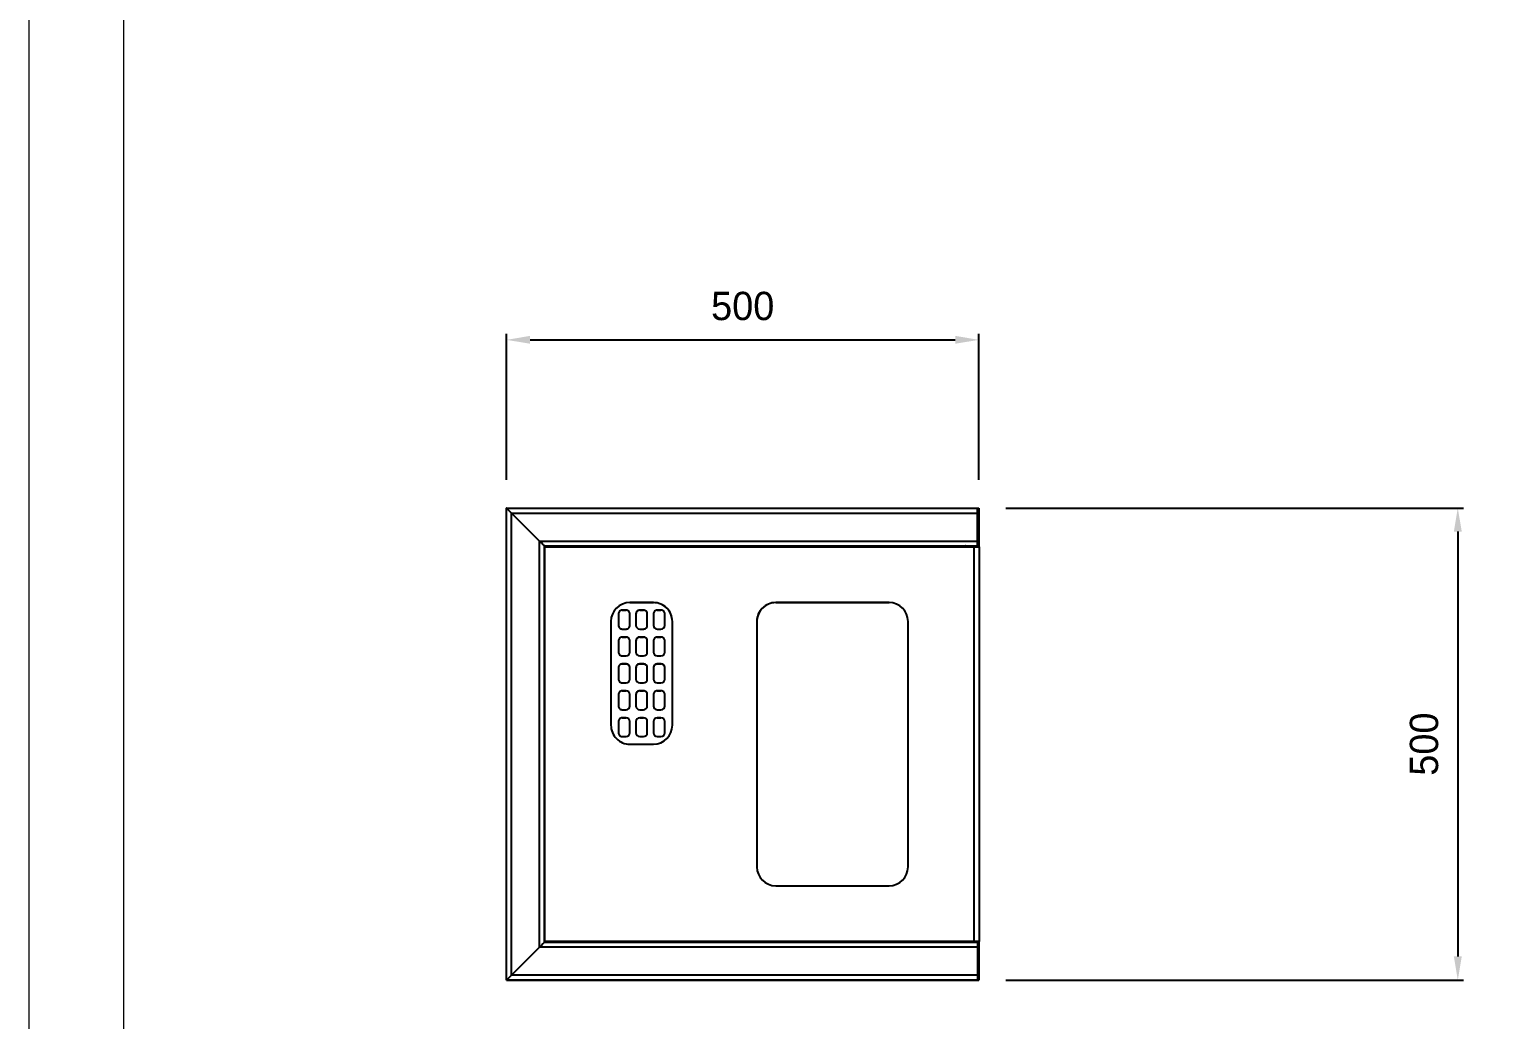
# Model space of a CAD drawing. Header units: millimetres. Extents: x 2200 to 8140, y -5072 to -872.
# Drawn here: x 2200 to 3749, y -3213 to -2163 of the extents above; entities that cross this region are included whole.
import ezdxf

# ---------------------------------------------------------------- set-up
doc = ezdxf.new("R2010")
doc.units = ezdxf.units.MM
doc.header["$PDSIZE"] = -1
doc.layers.add('tabelka', color=155, linetype='Continuous')
doc.layers.add('WYMIAR', color=96, linetype='Continuous')
doc.dimstyles.new('1-1', dxfattribs={"dimtxt": 30, "dimasz": 25, "dimexe": 6.25, "dimexo": 30, "dimgap": 20.625, "dimtad": 1, "dimdec": 1, "dimtxsty": 'Standard', "dimcen": 0, "dimclrd": 2, "dimclre": 2, "dimclrt": 2, "dimadec": 0, "dimazin": 0, "dimtfac": 1, "dimtdec": 1, "dimtmove": 0, "dimatfit": 3, "dimfxl": 0, "dimarcsym": 0})

# ---------------------------------------------------------------- blocks, each defined once
blk = doc.blocks.new('rzut')
for p, q in [((-106.8, 1640.5), (-106.8, 1640.5)), ((-106.8, 1640.5), (-106.8, 1640.5)), ((-106.8, 1640.5), (-106.8, 1640.5)), ((-106.8, 1640.5), (-106.8, 1640.5)), ((-106.8, 1640.5), (-106.8, 1640.5)), ((-106.8, 1640.4), (-106.8, 1640.4)), ((-106.8, 1640.4), (-106.8, 1640.4)), ((-106.8, 1640.4), (-106.8, 1640.4)), ((-106.8, 1140.4), (-106.8, 1640.4)), ((-106.8, 1640.4), (-106.8, 1640.4)), ((-106.8, 1640.4), (391.7, 1640.4)), ((-106.7, 1640.5), (-106.7, 1640.5)), ((-101.6, 1145.6), (-101.6, 1635.2)), ((-101.6, 1635.2), (-72, 1605.6)), ((-101.6, 1635.2), (391.7, 1635.2)), ((391.7, 1640.4), (393.2, 1640.4)), ((391.7, 1635.2), (391.7, 1640.4)), ((393.2, 1639.1), (391.7, 1639.1)), ((393.2, 1636.1), (391.7, 1636.1)), ((391.7, 1605.6), (391.7, 1635.2)), ((393.2, 1640.5), (393.2, 1599.4)), ((393.2, 1640.5), (393.2, 1640.5)), ((393.2, 1640.5), (393.2, 1599.4)), ((393.2, 1640.5), (393.2, 1640.5)), ((393.2, 1640.5), (393.2, 1599.4)), ((393.2, 1640.5), (393.2, 1640.5)), ((393.2, 1640.5), (393.2, 1599.4)), ((393.2, 1640.5), (393.2, 1640.5)), ((393.2, 1640.5), (393.2, 1599.4)), ((393.2, 1640.5), (393.2, 1640.5)), ((393.2, 1640.4), (393.2, 1599.4)), ((393.2, 1640.4), (393.2, 1640.4)), ((393.2, 1640.4), (393.2, 1599.4)), ((393.2, 1640.4), (393.2, 1640.4)), ((393.2, 1640.4), (393.2, 1639.1)), ((393.2, 1640.4), (393.2, 1640.4)), ((393.2, 1639.1), (393.2, 1636.1)), ((393.2, 1636.1), (393.2, 1604.7)), ((393.3, 1640.5), (393.3, 1599.4)), ((393.3, 1640.5), (393.3, 1640.5)), ((-72, 1175.2), (-72, 1605.6)), ((-72, 1605.6), (391.7, 1605.6)), ((-66.8, 1180.4), (-66.8, 1600.4)), ((-66.8, 1600.4), (391.7, 1600.4)), ((-66.8, 1600.4), (-66.8, 1600.4)), ((-66.8, 1600.4), (378.9, 1600.4)), ((-66.1, 1599.4), (-66.8, 1600.2)), ((-66.8, 1597.4), (-66.3, 1596.9)), ((-66.3, 1181.4), (-66.3, 1599.4)), ((-66.3, 1599.4), (388.2, 1599.4)), ((-63.2, 1599.4), (-64.2, 1600.4)), ((352.8, 1600.4), (351.8, 1599.4)), ((353.1, 1600.4), (352.1, 1599.4)), ((356.8, 1600.4), (356.8, 1599.4)), ((358.8, 1599.4), (358.8, 1600.4)), ((358.9, 1600.4), (358.9, 1599.4)), ((360.9, 1600.4), (360.9, 1599.4)), ((363.2, 1599.4), (363.2, 1600.4)), ((378.7, 1599.9), (378.7, 1599.4)), ((388.2, 1600.4), (391.7, 1600.4)), ((388.2, 1181.4), (388.2, 1599.4)), ((388.7, 1599.4), (388.7, 1599.9)), ((391.2, 1599.4), (391.2, 1600.4)), ((391.7, 1600.4), (391.7, 1605.6)), ((393.2, 1604.7), (391.7, 1604.7)), ((393.2, 1601.7), (391.7, 1601.7)), ((393.2, 1601.7), (391.7, 1601.7)), ((391.7, 1600.4), (391.7, 1600.4)), ((393.2, 1604.7), (393.2, 1601.7)), ((393.2, 1601.7), (393.2, 1599.4)), ((393.2, 1601.7), (393.2, 1601.7)), ((393.7, 1181.4), (393.7, 1599.4)), ((48.7, 1540.4), (23.7, 1540.4)), ((23.7, 1540.4), (23.7, 1540.4)), ((23.7, 1540.4), (48.7, 1540.4)), ((48.7, 1540.4), (48.7, 1540.4)), ((298.2, 1540.4), (178.2, 1540.4)), ((178.2, 1540.4), (178.2, 1540.4)), ((178.2, 1540.4), (298.2, 1540.4)), ((298.2, 1540.4), (298.2, 1540.4)), ((3.7, 1520.4), (3.7, 1410.4)), ((11.7, 1528.4), (11.7, 1516.4)), ((19.7, 1532.4), (15.7, 1532.4)), ((15.7, 1532.4), (15.7, 1532.4)), ((15.7, 1532.4), (19.7, 1532.4)), ((19.7, 1532.4), (19.7, 1532.4)), ((23.7, 1516.4), (23.7, 1528.4)), ((30.2, 1528.4), (30.2, 1516.4)), ((38.2, 1532.4), (34.2, 1532.4)), ((34.2, 1532.4), (34.2, 1532.4)), ((34.2, 1532.4), (38.2, 1532.4)), ((38.2, 1532.4), (38.2, 1532.4)), ((42.2, 1516.4), (42.2, 1528.4)), ((48.7, 1528.4), (48.7, 1516.4)), ((56.7, 1532.4), (52.7, 1532.4)), ((52.7, 1532.4), (52.7, 1532.4)), ((52.7, 1532.4), (56.7, 1532.4)), ((56.7, 1532.4), (56.7, 1532.4)), ((60.7, 1516.4), (60.7, 1528.4)), ((68.7, 1410.4), (68.7, 1520.4)), ((158.2, 1520.4), (158.2, 1260.4)), ((318.2, 1260.4), (318.2, 1520.4)), ((15.7, 1512.4), (19.7, 1512.4)), ((19.7, 1503.9), (15.7, 1503.9)), ((15.7, 1503.9), (15.7, 1503.9)), ((15.7, 1503.9), (19.7, 1503.9)), ((19.7, 1503.9), (19.7, 1503.9)), ((34.2, 1512.4), (38.2, 1512.4)), ((38.2, 1503.9), (34.2, 1503.9)), ((34.2, 1503.9), (34.2, 1503.9)), ((34.2, 1503.9), (38.2, 1503.9)), ((38.2, 1503.9), (38.2, 1503.9)), ((52.7, 1512.4), (56.7, 1512.4)), ((56.7, 1503.9), (52.7, 1503.9)), ((52.7, 1503.9), (52.7, 1503.9)), ((52.7, 1503.9), (56.7, 1503.9)), ((56.7, 1503.9), (56.7, 1503.9)), ((11.7, 1499.9), (11.7, 1487.9)), ((23.7, 1487.9), (23.7, 1499.9)), ((30.2, 1499.9), (30.2, 1487.9)), ((42.2, 1487.9), (42.2, 1499.9)), ((48.7, 1499.9), (48.7, 1487.9)), ((60.7, 1487.9), (60.7, 1499.9)), ((11.7, 1471.4), (11.7, 1459.4)), ((15.7, 1483.9), (19.7, 1483.9)), ((19.7, 1475.4), (15.7, 1475.4)), ((15.7, 1475.4), (15.7, 1475.4)), ((15.7, 1475.4), (19.7, 1475.4)), ((19.7, 1475.4), (19.7, 1475.4)), ((23.7, 1459.4), (23.7, 1471.4)), ((30.2, 1471.4), (30.2, 1459.4)), ((34.2, 1483.9), (38.2, 1483.9)), ((38.2, 1475.4), (34.2, 1475.4)), ((34.2, 1475.4), (34.2, 1475.4)), ((34.2, 1475.4), (38.2, 1475.4)), ((38.2, 1475.4), (38.2, 1475.4)), ((42.2, 1459.4), (42.2, 1471.4)), ((48.7, 1471.4), (48.7, 1459.4)), ((52.7, 1483.9), (56.7, 1483.9)), ((56.7, 1475.4), (52.7, 1475.4)), ((52.7, 1475.4), (52.7, 1475.4)), ((52.7, 1475.4), (56.7, 1475.4)), ((56.7, 1475.4), (56.7, 1475.4)), ((60.7, 1459.4), (60.7, 1471.4)), ((15.7, 1455.4), (19.7, 1455.4)), ((34.2, 1455.4), (38.2, 1455.4)), ((52.7, 1455.4), (56.7, 1455.4)), ((11.7, 1442.9), (11.7, 1430.9)), ((19.7, 1446.9), (15.7, 1446.9)), ((15.7, 1446.9), (15.7, 1446.9)), ((15.7, 1446.9), (19.7, 1446.9)), ((19.7, 1446.9), (19.7, 1446.9)), ((23.7, 1430.9), (23.7, 1442.9)), ((30.2, 1442.9), (30.2, 1430.9)), ((38.2, 1446.9), (34.2, 1446.9)), ((34.2, 1446.9), (34.2, 1446.9)), ((34.2, 1446.9), (38.2, 1446.9)), ((38.2, 1446.9), (38.2, 1446.9)), ((42.2, 1430.9), (42.2, 1442.9)), ((48.7, 1442.9), (48.7, 1430.9)), ((56.7, 1446.9), (52.7, 1446.9)), ((52.7, 1446.9), (52.7, 1446.9)), ((52.7, 1446.9), (56.7, 1446.9)), ((56.7, 1446.9), (56.7, 1446.9)), ((60.7, 1430.9), (60.7, 1442.9)), ((15.7, 1426.9), (19.7, 1426.9)), ((34.2, 1426.9), (38.2, 1426.9)), ((52.7, 1426.9), (56.7, 1426.9)), ((11.7, 1414.4), (11.7, 1402.4)), ((19.7, 1418.4), (15.7, 1418.4)), ((15.7, 1418.4), (15.7, 1418.4)), ((15.7, 1418.4), (19.7, 1418.4)), ((19.7, 1418.4), (19.7, 1418.4)), ((23.7, 1402.4), (23.7, 1414.4)), ((30.2, 1414.4), (30.2, 1402.4)), ((38.2, 1418.4), (34.2, 1418.4)), ((34.2, 1418.4), (34.2, 1418.4)), ((34.2, 1418.4), (38.2, 1418.4)), ((38.2, 1418.4), (38.2, 1418.4)), ((42.2, 1402.4), (42.2, 1414.4)), ((48.7, 1414.4), (48.7, 1402.4)), ((56.7, 1418.4), (52.7, 1418.4)), ((52.7, 1418.4), (52.7, 1418.4)), ((52.7, 1418.4), (56.7, 1418.4)), ((56.7, 1418.4), (56.7, 1418.4)), ((60.7, 1402.4), (60.7, 1414.4)), ((15.7, 1398.4), (19.7, 1398.4)), ((34.2, 1398.4), (38.2, 1398.4)), ((52.7, 1398.4), (56.7, 1398.4)), ((23.7, 1390.4), (48.7, 1390.4)), ((178.2, 1240.4), (298.2, 1240.4)), ((-66.8, 1180.5), (-65.9, 1181.4)), ((-66.8, 1180.8), (-66.2, 1181.4)), ((391.7, 1180.4), (-66.8, 1180.4)), ((-66.3, 1181.4), (-66.3, 1181.4)), ((388.2, 1181.4), (-66.3, 1181.4)), ((388.2, 1181.4), (-66.3, 1181.4)), ((349.1, 1181.4), (350.1, 1180.4)), ((352.9, 1180.4), (351.9, 1181.4)), ((355.5, 1180.7), (354.8, 1181.4)), ((355.5, 1180.7), (355.3, 1180.4)), ((355.4, 1180.8), (356.1, 1181.4)), ((355.8, 1180.4), (355.5, 1180.7)), ((363.2, 1180.4), (363.2, 1181.4)), ((363.7, 1181.4), (378.7, 1181.4)), ((363.7, 1181.4), (363.7, 1181.4)), ((363.7, 1181.4), (363.7, 1181.4)), ((363.7, 1181.4), (378.7, 1181.4)), ((378.7, 1181.4), (378.7, 1180.9)), ((388.2, 1181.4), (388.2, 1181.4)), ((388.7, 1180.9), (388.7, 1181.4)), ((390.7, 1181.4), (393.7, 1181.4)), ((390.7, 1181.4), (390.7, 1181.4)), ((390.7, 1181.4), (393.7, 1181.4)), ((391.2, 1180.4), (391.2, 1181.4)), ((391.7, 1180.4), (391.7, 1175.2)), ((393.2, 1179.1), (391.7, 1179.1)), ((393.2, 1181.4), (393.2, 1140.5)), ((393.2, 1181.4), (393.2, 1140.5)), ((393.2, 1181.4), (393.2, 1140.5)), ((393.2, 1181.4), (393.2, 1140.5)), ((393.2, 1181.4), (393.2, 1140.5)), ((393.2, 1181.4), (393.2, 1140.5)), ((393.2, 1181.4), (393.2, 1140.4)), ((393.2, 1181.4), (393.2, 1179.1)), ((393.2, 1179.1), (393.2, 1176.1)), ((393.3, 1181.4), (393.3, 1140.5)), ((393.7, 1181.4), (393.7, 1181.4)), ((-101.6, 1145.6), (-72, 1175.2)), ((391.7, 1175.2), (-72, 1175.2)), ((393.2, 1176.1), (391.7, 1176.1)), ((391.7, 1175.2), (391.7, 1145.6)), ((393.2, 1176.1), (393.2, 1144.7)), ((393.2, 1140.4), (-106.8, 1140.4)), ((-106.8, 1140.4), (393.2, 1140.4)), ((-106.8, 1140.4), (-106.8, 1140.4)), ((-106.8, 1140.4), (-106.8, 1140.4)), ((391.7, 1140.4), (-106.8, 1140.4)), ((391.7, 1140.4), (-106.8, 1140.4)), ((-106.8, 1140.4), (-106.8, 1140.4)), ((391.7, 1145.6), (-101.6, 1145.6)), ((391.7, 1145.6), (391.7, 1140.4)), ((393.2, 1144.7), (391.7, 1144.7)), ((393.2, 1141.7), (391.7, 1141.7)), ((393.2, 1141.7), (391.7, 1141.7)), ((391.7, 1140.4), (391.7, 1140.4)), ((393.2, 1144.7), (393.2, 1141.7)), ((393.2, 1141.7), (393.2, 1140.4)), ((393.2, 1141.7), (393.2, 1141.7)), ((393.2, 1140.5), (393.2, 1140.5)), ((393.2, 1140.5), (393.2, 1140.5)), ((393.2, 1140.5), (393.2, 1140.5)), ((393.2, 1140.5), (393.2, 1140.5)), ((393.2, 1140.5), (393.2, 1140.5)), ((393.2, 1140.5), (393.2, 1140.5)), ((393.2, 1140.5), (393.2, 1140.5)), ((393.2, 1140.5), (393.2, 1140.5)), ((393.2, 1140.5), (393.2, 1140.5)), ((393.2, 1140.5), (393.2, 1140.5)), ((393.2, 1140.5), (393.2, 1140.4)), ((393.2, 1140.5), (393.3, 1140.5)), ((393.2, 1140.5), (393.2, 1140.5)), ((393.2, 1140.5), (393.2, 1140.5)), ((393.2, 1140.5), (393.2, 1140.5)), ((393.2, 1140.5), (393.2, 1140.5)), ((393.2, 1140.5), (393.2, 1140.5)), ((393.2, 1140.5), (393.2, 1140.5)), ((393.3, 1140.5), (393.2, 1140.5)), ((393.2, 1140.4), (393.2, 1140.4)), ((393.2, 1140.4), (393.2, 1140.4)), ((393.2, 1140.4), (393.2, 1140.4)), ((393.2, 1140.4), (393.2, 1140.4)), ((393.2, 1140.4), (393.2, 1140.4)), ((393.3, 1140.5), (393.3, 1140.5))]:
    blk.add_line(p, q)
at = {"flags": 128}
for points in [[(-106.8, 1640.5), (-106.8, 1640.5), (393.2, 1640.5)], [(-106.8, 1640.5), (-106.8, 1640.5), (393.2, 1640.5)], [(-106.8, 1640.5), (-106.8, 1640.5), (393.2, 1640.5)], [(-106.8, 1640.5), (-106.8, 1640.5), (393.2, 1640.5)], [(-106.8, 1640.4), (-106.8, 1640.5), (393.2, 1640.5)], [(-106.8, 1640.4), (-106.8, 1640.4), (393.2, 1640.4)], [(-106.8, 1640.4), (-106.8, 1640.4), (393.2, 1640.4)], [(-106.7, 1640.5), (-106.7, 1640.5), (393.3, 1640.5)], [(388.7, 1599.9), (388.5, 1599.9), (387.9, 1599.9), (387.1, 1599.9), (386, 1599.9), (384.7, 1599.9), (383.3, 1599.9), (382, 1599.9), (380.8, 1599.9), (379.8, 1599.9), (379.1, 1599.9), (378.7, 1599.9), (378.7, 1599.9)], [(379.2, 1600.4), (379.3, 1600.4), (379.9, 1600.4), (380.7, 1600.4), (381.8, 1600.4), (383, 1600.4), (384.3, 1600.4), (385.5, 1600.4), (386.6, 1600.4), (387.4, 1600.4), (388, 1600.4), (388.1, 1600.4)], [(388.2, 1599.4), (389.2, 1599.4), (390.3, 1599.4), (391.2, 1599.4), (392, 1599.4), (392.7, 1599.4), (393.2, 1599.4), (393.5, 1599.4), (393.7, 1599.4)], [(378.7, 1180.9), (378.7, 1180.9), (379.1, 1180.9), (379.8, 1180.9), (380.8, 1180.9), (382, 1180.9), (383.3, 1180.9), (384.7, 1180.9), (386, 1180.9), (387.1, 1180.9), (387.9, 1180.9), (388.5, 1180.9), (388.7, 1180.9)], [(393.7, 1181.4), (393.5, 1181.4), (393.2, 1181.4), (392.7, 1181.4), (392, 1181.4), (391.2, 1181.4), (390.3, 1181.4), (389.2, 1181.4), (388.2, 1181.4)], [(390.7, 1181.4), (390.6, 1181.4), (390.5, 1181.4), (390.2, 1181.4), (389.9, 1181.4), (389.5, 1181.4), (389.1, 1181.4), (388.6, 1181.4), (388.2, 1181.4)], [(388.7, 1181.4), (389.2, 1181.4), (390.3, 1181.4), (391.2, 1181.4), (392, 1181.4), (392.7, 1181.4), (393.2, 1181.4), (393.5, 1181.4), (393.7, 1181.4)], [(388.7, 1181.4), (389.1, 1181.4), (389.5, 1181.4), (389.9, 1181.4), (390.2, 1181.4), (390.5, 1181.4), (390.6, 1181.4), (390.7, 1181.4)]]:
    blk.add_lwpolyline(points, dxfattribs=at)
for centre, radius, start, end in [((23.7, 1520.4), 20, 90, 180), ((23.7, 1520.4), 20, 90, 180), ((48.7, 1520.4), 20, 0, 90), ((48.7, 1520.4), 20, 360, 90.0001), ((178.2, 1520.4), 20, 89.9999, 180), ((178.2, 1520.4), 20, 90, 180), ((298.2, 1520.4), 20, 360, 90), ((298.2, 1520.4), 20, 360, 90), ((15.7, 1528.4), 4, 89.9998, 180.0002), ((15.7, 1528.4), 4, 90.0001, 180.0001), ((19.7, 1528.4), 4, 360, 90.0001), ((19.7, 1528.4), 4, 0.0001, 89.9998), ((34.2, 1528.4), 4, 89.9999, 180), ((34.2, 1528.4), 4, 90.0002, 179.9999), ((38.2, 1528.4), 4, 360, 90.0001), ((38.2, 1528.4), 4, 0.0001, 89.9998), ((52.7, 1528.4), 4, 89.9999, 180), ((52.7, 1528.4), 4, 90.0002, 179.9999), ((56.7, 1528.4), 4, 360, 90.0001), ((56.7, 1528.4), 4, 0.0001, 89.9998), ((15.7, 1516.4), 4, 179.9998, 270), ((15.7, 1499.9), 4, 90, 180.0001), ((15.7, 1499.9), 4, 90, 180.0001), ((19.7, 1516.4), 4, 270, 0.0001), ((19.7, 1499.9), 4, 359.9999, 90.0002), ((19.7, 1499.9), 4, 0.0001, 89.9999), ((34.2, 1516.4), 4, 179.9999, 269.9999), ((34.2, 1499.9), 4, 89.9999, 180), ((34.2, 1499.9), 4, 90.0001, 179.9999), ((38.2, 1516.4), 4, 270, 0.0001), ((38.2, 1499.9), 4, 359.9999, 90.0002), ((38.2, 1499.9), 4, 0.0001, 89.9999), ((52.7, 1516.4), 4, 179.9999, 269.9999), ((52.7, 1499.9), 4, 89.9999, 180), ((52.7, 1499.9), 4, 90.0001, 179.9999), ((56.7, 1516.4), 4, 270, 359.9999), ((56.7, 1499.9), 4, 359.9999, 90.0002), ((56.7, 1499.9), 4, 0.0001, 89.9999), ((15.7, 1487.9), 4, 179.9999, 270), ((19.7, 1487.9), 4, 270, 360), ((34.2, 1487.9), 4, 180.0001, 269.9999), ((38.2, 1487.9), 4, 270, 360), ((52.7, 1487.9), 4, 180.0001, 269.9999), ((56.7, 1487.9), 4, 270, 360), ((15.7, 1471.4), 4, 90, 180.0001), ((15.7, 1471.4), 4, 89.9998, 180.0002), ((19.7, 1471.4), 4, 0, 90), ((19.7, 1471.4), 4, 359.9999, 90.0002), ((34.2, 1471.4), 4, 90.0001, 179.9999), ((34.2, 1471.4), 4, 89.9999, 180), ((38.2, 1471.4), 4, 0, 90), ((38.2, 1471.4), 4, 359.9999, 90.0002), ((52.7, 1471.4), 4, 90, 180), ((52.7, 1471.4), 4, 89.9998, 180.0002), ((56.7, 1471.4), 4, 0, 90), ((56.7, 1471.4), 4, 359.9998, 90.0002), ((15.7, 1459.4), 4, 179.9999, 270), ((19.7, 1459.4), 4, 270, 360), ((34.2, 1459.4), 4, 180, 270), ((38.2, 1459.4), 4, 270, 360), ((52.7, 1459.4), 4, 180, 270), ((56.7, 1459.4), 4, 270, 360), ((15.7, 1442.9), 4, 89.9999, 180.0002), ((15.7, 1442.9), 4, 90, 180.0001), ((19.7, 1442.9), 4, 360, 90), ((19.7, 1442.9), 4, 0, 90), ((34.2, 1442.9), 4, 90, 180), ((34.2, 1442.9), 4, 89.9999, 180), ((38.2, 1442.9), 4, 0, 90), ((38.2, 1442.9), 4, 360, 90.0001), ((52.7, 1442.9), 4, 90, 180), ((52.7, 1442.9), 4, 89.9999, 180), ((56.7, 1442.9), 4, 0, 90), ((56.7, 1442.9), 4, 360, 90.0001), ((15.7, 1430.9), 4, 179.9998, 270.0001), ((19.7, 1430.9), 4, 270, 360), ((34.2, 1430.9), 4, 180, 270), ((38.2, 1430.9), 4, 270, 360), ((52.7, 1430.9), 4, 180, 270), ((56.7, 1430.9), 4, 270, 360), ((23.7, 1410.4), 20, 179.9999, 270), ((15.7, 1414.4), 4, 89.9999, 180.0003), ((15.7, 1414.4), 4, 89.9998, 180.0003), ((19.7, 1414.4), 4, 0, 90), ((19.7, 1414.4), 4, 0, 90), ((34.2, 1414.4), 4, 90, 180), ((34.2, 1414.4), 4, 90, 180), ((38.2, 1414.4), 4, 0, 90), ((38.2, 1414.4), 4, 360, 90), ((52.7, 1414.4), 4, 90, 180), ((52.7, 1414.4), 4, 90, 180), ((48.7, 1410.4), 20, 270, 360), ((56.7, 1414.4), 4, 0.0001, 90), ((56.7, 1414.4), 4, 0, 90), ((15.7, 1402.4), 4, 179.9997, 270.0002), ((19.7, 1402.4), 4, 270, 360), ((34.2, 1402.4), 4, 180, 270), ((38.2, 1402.4), 4, 270, 359.9999), ((52.7, 1402.4), 4, 180, 270), ((56.7, 1402.4), 4, 270, 359.9999), ((178.2, 1260.4), 20, 180, 270), ((298.2, 1260.4), 20, 270.0001, 359.9999)]:
    blk.add_arc(centre, radius, start, end)
for centre, major_axis, start_param, end_param in [((-104.8, 1638.5), (-2, 2), 6.126623, 6.283273), ((-104.8, 1638.5), (-2, 2), 6.126623, 6.283273), ((-104.8, 1638.5), (-2, 2), 6.126623, 6.283273), ((-104.8, 1638.5), (-2, 2), 6.126623, 6.283273), ((-104.8, 1638.5), (-2, 2), 6.17251, 6.283273), ((-104.8, 1638.5), (-2, 2), 6.17251, 6.283273), ((-104.8, 1638.5), (-2, 2), 6.089898, 6.283273), ((-104.8, 1638.5), (-2, 2), 6.089898, 6.283273), ((-104.8, 1638.5), (-2, 2), 6.124841, 6.283273), ((-104.8, 1638.5), (-2, 2), 6.124841, 6.283273), ((-104.8, 1638.5), (-2, 2), 6.170008, 6.283273), ((-104.8, 1638.5), (-2, 2), 6.170008, 6.283273), ((-101.6, 1635.2), (-5.2, 5.2), 4.712476, 6.283273), ((-101.6, 1635.2), (-5.2, 5.2), 4.712476, 6.283273), ((-104.7, 1638.5), (-2, 2), 6.091357, 6.283273), ((-104.7, 1638.5), (-2, 2), 6.091357, 6.283273), ((391.2, 1638.4), (2, 2), 6.283098, 7.490183), ((391.2, 1638.4), (2, 2), 6.283098, 7.490183), ((391.3, 1638.5), (2, 2), 0.817968, 1.258804), ((391.2, 1638.5), (2, 2), 1.161195, 1.245939), ((391.3, 1638.5), (2, 2), 6.283098, 6.393861), ((391.2, 1638.5), (2, 2), 6.283098, 6.439748), ((-72, 1605.6), (-5.2, 5.2), 3.14168, 4.712476), ((-72, 1605.6), (-5.2, 5.2), 3.14168, 4.712476), ((-72, 1175.2), (5.2, 5.2), 6.283098, 7.853894), ((-72, 1175.2), (5.2, 5.2), 6.283098, 7.853894), ((-101.6, 1145.6), (5.2, 5.2), 1.570709, 3.141505), ((-101.6, 1145.6), (5.2, 5.2), 1.570709, 3.141505), ((391.2, 1142.4), (-2, 2), 3.14168, 4.35811), ((391.2, 1142.4), (-2, 2), 3.14168, 4.35811), ((391.3, 1142.5), (-2, 2), 3.14168, 3.252268), ((391.2, 1142.5), (-2, 2), 3.14168, 3.33342), ((391.2, 1142.5), (-2, 2), 3.14168, 3.252094), ((391.2, 1142.5), (-2, 2), 3.14168, 3.298155), ((391.2, 1142.5), (-2, 2), 3.14168, 3.276335), ((391.2, 1142.5), (-2, 2), 3.14168, 3.298155), ((391.2, 1142.5), (-2, 2), 3.14168, 3.315993), ((391.2, 1142.5), (-2, 2), 3.14168, 3.252268), ((391.2, 1142.5), (-2, 2), 3.14168, 3.252268), ((391.2, 1142.5), (-2, 2), 3.14168, 3.33342), ((391.2, 1142.5), (-2, 2), 3.14168, 3.252268), ((391.2, 1142.5), (-2, 2), 3.14168, 3.298155), ((391.2, 1142.5), (-2, 2), 3.14168, 3.298155), ((391.2, 1142.4), (-2, 2), 3.14168, 3.252268), ((391.2, 1142.4), (-2, 2), 3.14168, 3.252268), ((391.3, 1142.5), (-2, 2), 3.14168, 3.252268)]:
    blk.add_ellipse(centre, major_axis=major_axis, ratio=0.000087, start_param=start_param, end_param=end_param)
for points, knots in [([(378.9, 1600.4), (378.9, 1600.4), (378.9, 1600.4), (378.8, 1600.3), (378.7, 1600.1), (378.6, 1600), (378.7, 1599.9), (378.7, 1599.9)], [0, 0, 0, 0, 0.061717, 0.360797, 0.674286, 0.990349, 1, 1, 1, 1]), ([(388.7, 1599.9), (388.6, 1600), (388.6, 1600.1), (388.6, 1600.2), (388.5, 1600.3), (388.4, 1600.4), (388.3, 1600.4), (388.2, 1600.4), (388.2, 1600.4), (388.2, 1600.4), (388.2, 1600.4), (388.2, 1600.4), (388.2, 1600.4), (388.2, 1600.4), (388.2, 1600.4), (388.2, 1600.4)], [0, 0, 0, 0, 0.2019613, 0.3516269, 0.476749, 0.5821932, 0.6682202, 0.7336056, 0.7763376, 0.7899559, 0.7990284, 0.8088336, 0.8248045, 0.8613531, 1, 1, 1, 1]), ([(355.4, 1180.8), (355.6, 1180.6), (355.7, 1180.5), (355.9, 1180.4), (355.9, 1180.4)], [0, 0, 0, 0, 0.987939, 1, 1, 1, 1]), ([(357.7, 1180.4), (357.9, 1180.5), (358.2, 1180.7), (358.5, 1181), (358.6, 1181.3), (358.7, 1181.4)], [0, 0, 0, 0, 0.30638, 0.726412, 1, 1, 1, 1]), ([(358.8, 1181.4), (358.8, 1181.3), (358.6, 1180.9), (358.3, 1180.6), (358.1, 1180.5), (358, 1180.4)], [0, 0, 0, 0, 0.391227, 0.8423467, 1, 1, 1, 1]), ([(360.8, 1181.4), (360.8, 1181.3), (360.8, 1180.9), (360.6, 1180.6), (360.5, 1180.4)], [0, 0, 0, 0, 0.487394, 1, 1, 1, 1]), ([(378.7, 1180.9), (378.7, 1180.9), (378.7, 1180.8), (378.8, 1180.6), (378.8, 1180.5), (378.9, 1180.5), (378.9, 1180.5), (378.9, 1180.5)], [0, 0, 0, 0, 0.327597, 0.59222, 0.813056, 0.999247, 1, 1, 1, 1]), ([(388.4, 1180.5), (388.4, 1180.5), (388.5, 1180.6), (388.6, 1180.7), (388.6, 1180.8), (388.7, 1180.9), (388.7, 1180.9)], [0, 0, 0, 0, 0.1342784, 0.4620795, 0.8029266, 1, 1, 1, 1])]:
    blk.add_open_spline(points, degree=3, knots=knots)
blk = doc.blocks.new('*D10')
at = {"layer": 'Defpoints', "color": 0}
for p in [(3205.8, -2492.5), (2705.7, -2670.7), (3205.8, -2670.7)]:
    blk.add_point(p, dxfattribs=at)
at = {"layer": 'WYMIAR', "color": 2, "lineweight": -2}
for p, q in [((2705.7, -2640.7), (2705.7, -2486.2)), ((2730.7, -2492.5), (3180.8, -2492.5)), ((3205.8, -2640.7), (3205.8, -2486.2))]:
    blk.add_line(p, q, dxfattribs=at)
at = {"layer": 'WYMIAR', "color": 2}
for points in [[(2730.7, -2488.3), (2730.7, -2496.6), (2705.7, -2492.5)], [(3180.8, -2488.3), (3180.8, -2496.6), (3205.8, -2492.5)]]:
    blk.add_solid(points, dxfattribs=at)
at = {"layer": 'WYMIAR', "color": 2, "insert": (2955.8, -2456.8), "char_height": 30, "attachment_point": 5}
blk.add_mtext('500', dxfattribs=at)
blk = doc.blocks.new('*D11')
at = {"layer": 'Defpoints', "color": 0}
for p in [(3204.5, -2670.7), (3204.5, -3170.8), (3712.8, -3170.8)]:
    blk.add_point(p, dxfattribs=at)
at = {"layer": 'WYMIAR', "color": 2, "lineweight": -2}
for p, q in [((3234.5, -2670.7), (3719, -2670.7)), ((3712.8, -2695.7), (3712.8, -3145.8)), ((3234.5, -3170.8), (3719, -3170.8))]:
    blk.add_line(p, q, dxfattribs=at)
at = {"layer": 'WYMIAR', "color": 2}
for points in [[(3708.6, -2695.7), (3717, -2695.7), (3712.8, -2670.7)], [(3708.6, -3145.8), (3717, -3145.8), (3712.8, -3170.8)]]:
    blk.add_solid(points, dxfattribs=at)
at = {"layer": 'WYMIAR', "color": 2, "insert": (3677.2, -2920.8), "char_height": 30, "attachment_point": 5, "rotation": 90}
blk.add_mtext('500', dxfattribs=at)

msp = doc.modelspace()

# ---------------------------------------------------------------- linework, layer by layer
at = {"layer": 'tabelka', "lineweight": 5}
for points in [[(2200.49, -871.67), (8140.49, -871.67), (8140.49, -5071.67), (2200.49, -5071.67)], [(2300.49, -971.67), (8040.49, -971.67), (8040.49, -4971.67), (2300.49, -4971.67)]]:
    msp.add_lwpolyline(points, close=True, dxfattribs=at)

# ---------------------------------------------------------------- block references
msp.add_blockref('rzut', (2812.58, -4311.26))

# ---------------------------------------------------------------- dimensions: what is measured, and where the dimension line sits
at = {"layer": 'WYMIAR'}
dim = msp.add_linear_dim(base=(3205.83, -2492.47), p1=(2705.73, -2670.74), p2=(3205.83, -2670.74), text='500', dimstyle='1-1', dxfattribs=at)
dim.commit()
dim.dimension.update_dxf_attribs({"geometry": '*D10', "text_midpoint": (2955.78, -2456.85)})
dim = msp.add_linear_dim(base=(3712.79, -3170.84), p1=(3204.53, -2670.74), p2=(3204.53, -3170.84), angle=90, text='500', dimstyle='1-1', dxfattribs=at)
dim.commit()
dim.dimension.update_dxf_attribs({"geometry": '*D11', "text_midpoint": (3677.17, -2920.79)})

doc.saveas('drawing.dxf')
